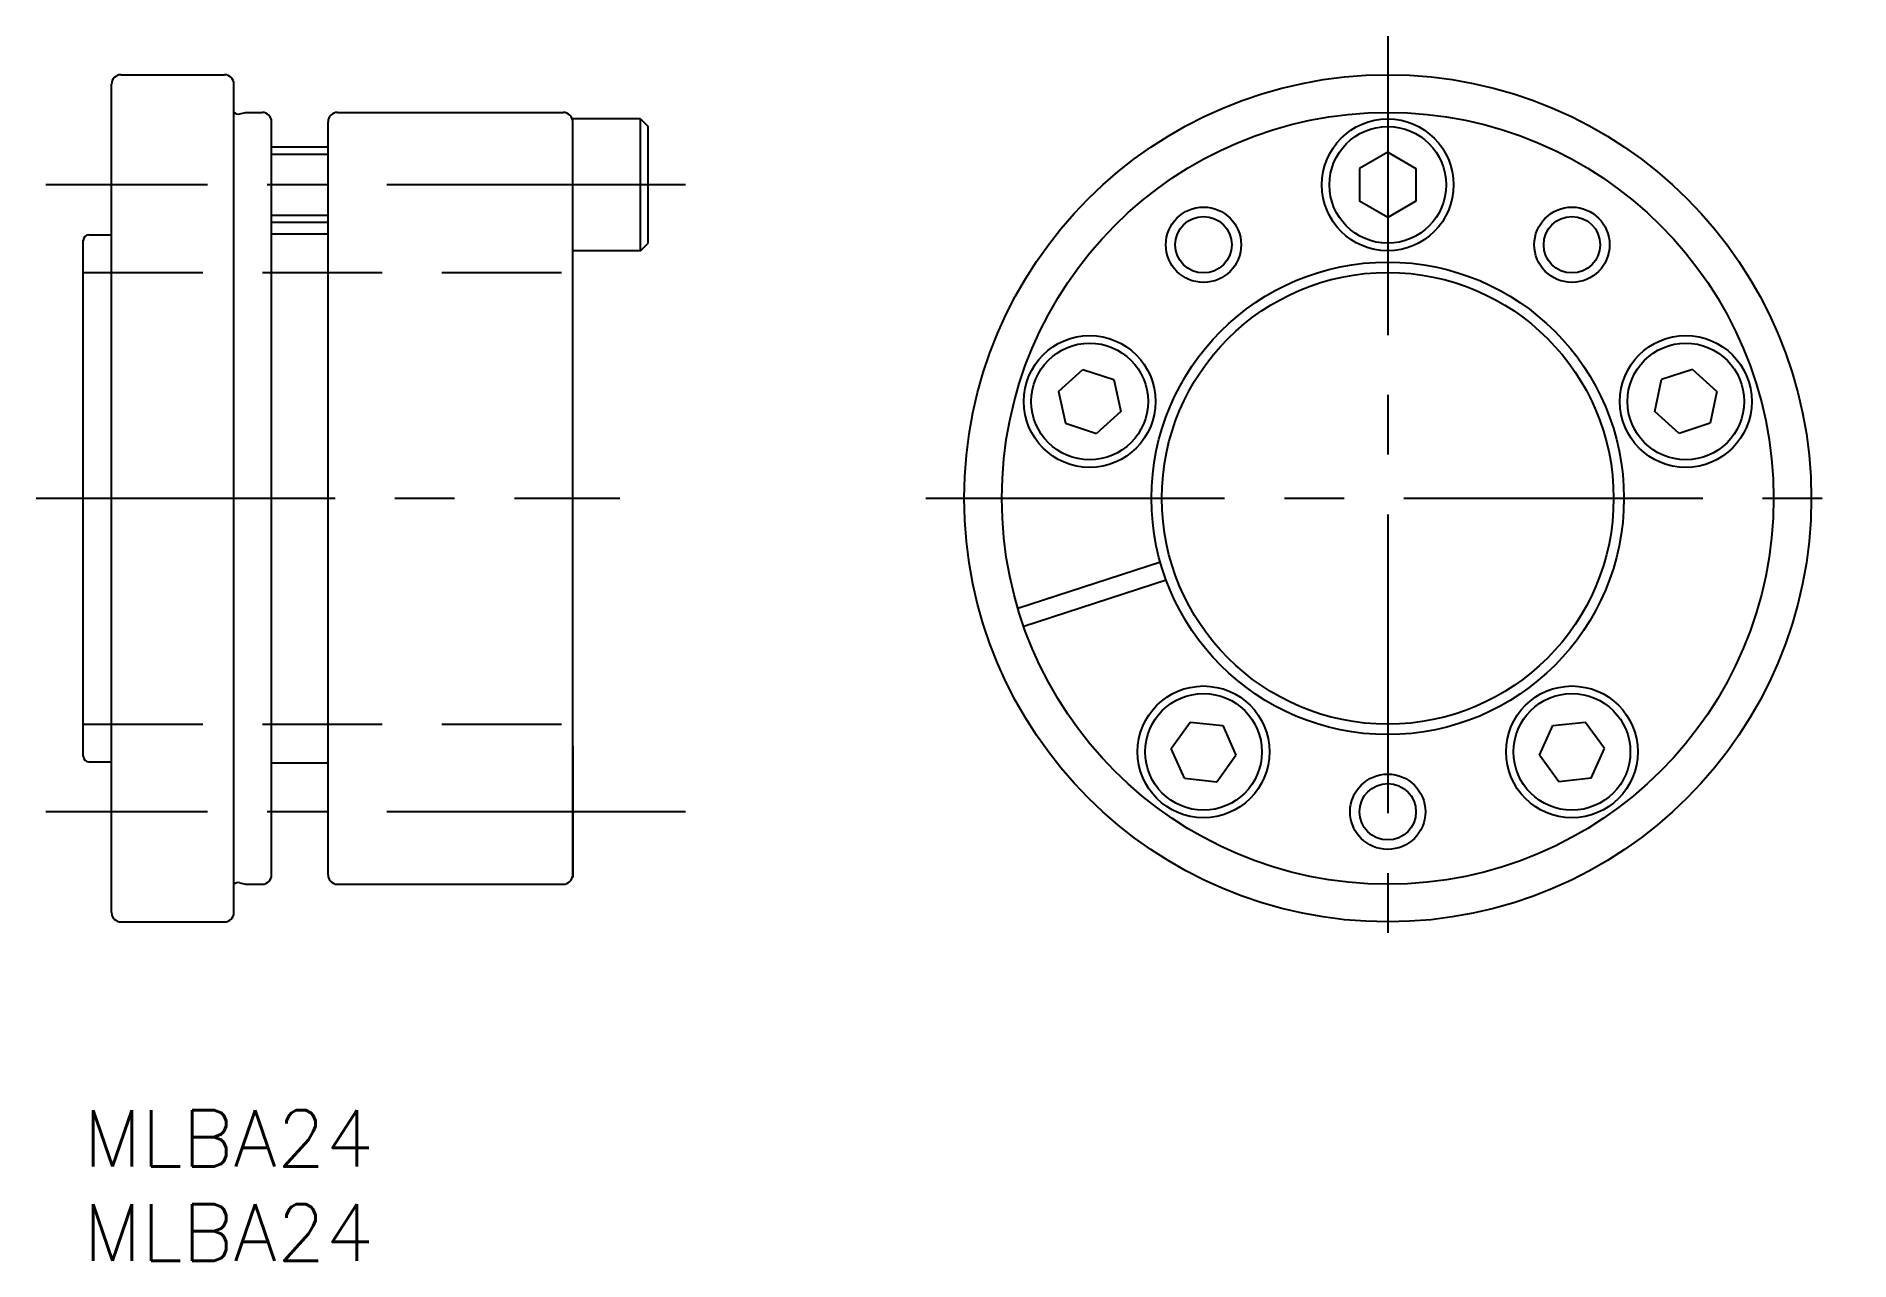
# Model space of a CAD drawing. Extents: x -2.5 to 93.8, y -8 to 57.
import ezdxf

# ---------------------------------------------------------------- set-up
doc = ezdxf.new("R2010")
doc.units = 0
doc.header["$LTSCALE"] = 0.5
doc.linetypes.add('CENTER', pattern=[50.8, 31.75, -6.35, 6.35, -6.35])
doc.linetypes.add('DASHED', pattern=[19.05, 12.7, -6.35])
for name, color, linetype in [('MSM_CENTER', 1, 'CENTER'), ('MSM_CONTINUOUS', 7, 'CONTINUOUS'), ('MSM_DASHED', 4, 'DASHED'), ('MSM_NARROW', 5, 'CONTINUOUS'), ('MSM_PART_NUMBER', 7, 'CONTINUOUS')]:
    doc.layers.add(name, color=color, linetype=linetype)
doc.styles.get("Standard").update_dxf_attribs({"font": 'txt.shx', "height": 3, "bigfont": 'bigfont.shx'})

msp = doc.modelspace()

# ---------------------------------------------------------------- linework, layer by layer
at = {"layer": 'MSM_CENTER'}
for p, q in [((69.298, 57.044), (69.298, 7.956)), ((32, 49.15), (-2, 49.15)), ((-2.5, 32.5), (28.5, 32.5)), ((44.755, 32.5), (93.842, 32.5)), ((32, 15.85), (-2, 15.85))]:
    msp.add_line(p, q, dxfattribs=at)
at = {"layer": 'MSM_CONTINUOUS'}
for p, q in [((2, 55), (7.5, 55)), ((1.5, 10.5), (1.5, 54.5)), ((8, 10.5), (8, 54.5)), ((8.312, 52.92), (8.61, 53)), ((8.61, 53), (9.5, 53)), ((13.5, 53), (25.5, 53)), ((10, 12.5), (10, 52.5)), ((13, 12.5), (13, 52.5)), ((26, 45.65), (26, 52.65)), ((29.6, 52.65), (26, 52.65)), ((26, 12.5), (26, 52.5)), ((29.6, 45.65), (29.6, 52.65)), ((29.6, 52.65), (30, 52.25)), ((30, 46.05), (30, 52.25)), ((13, 51.15), (10, 51.15)), ((69.298, 50.882), (67.798, 50.016)), ((69.298, 50.882), (70.798, 50.016)), ((67.798, 50.016), (67.798, 48.284)), ((70.798, 50.016), (70.798, 48.284)), ((69.298, 47.418), (67.798, 48.284)), ((70.798, 48.284), (69.298, 47.418)), ((70.423, 48.067), (70.423, 48.068)), ((0.3, 46.5), (1.5, 46.5)), ((13, 47.15), (10, 47.15)), ((10, 46.55), (13, 46.55)), ((0, 18.8), (0, 46.2)), ((29.6, 45.65), (26, 45.65)), ((29.6, 45.65), (30, 46.05)), ((51.816, 38.18), (53.103, 39.339)), ((53.103, 39.339), (54.751, 38.804)), ((54.751, 38.804), (55.111, 37.11)), ((83.486, 37.11), (83.846, 38.804)), ((85.494, 39.339), (83.846, 38.804)), ((86.781, 38.18), (85.494, 39.339)), ((51.816, 38.18), (52.176, 36.486)), ((54.841, 38.381), (54.84, 38.381)), ((86.781, 38.18), (86.421, 36.486)), ((55.111, 37.11), (53.823, 35.951)), ((84.773, 35.951), (83.486, 37.11)), ((52.176, 36.486), (53.823, 35.951)), ((84.452, 36.241), (84.452, 36.241)), ((86.421, 36.486), (84.773, 35.951)), ((57.218, 29.1), (49.653, 26.643)), ((57.527, 28.149), (49.962, 25.692)), ((57.789, 19.211), (58.807, 20.612)), ((58.807, 20.612), (60.53, 20.431)), ((59.238, 20.567), (59.238, 20.567)), ((60.53, 20.431), (61.234, 18.849)), ((77.362, 18.849), (78.067, 20.431)), ((78.067, 20.431), (79.79, 20.612)), ((80.808, 19.211), (79.79, 20.612)), ((26, 19.35), (26, 12.35)), ((0.3, 18.5), (1.5, 18.5)), ((10, 18.45), (13, 18.45)), ((58.494, 17.629), (57.789, 19.211)), ((60.216, 17.448), (61.234, 18.849)), ((78.381, 17.448), (77.362, 18.849)), ((77.539, 19.244), (77.539, 19.244)), ((80.103, 17.629), (80.808, 19.211)), ((58.494, 17.629), (60.216, 17.448)), ((80.103, 17.629), (78.381, 17.448)), ((8.312, 12.08), (8.61, 12)), ((8.61, 12), (9.5, 12)), ((13.5, 12), (25.5, 12)), ((2, 10), (7.5, 10))]:
    msp.add_line(p, q, dxfattribs=at)
for centre, radius in [((69.298, 32.5), 22.5), ((69.298, 32.5), 20.5), ((69.298, 49.15), 3.5), ((69.298, 49.15), 3.1), ((59.512, 45.97), 1.5), ((79.085, 45.97), 1.5), ((69.298, 32.5), 12.55), ((69.298, 32.5), 12), ((53.463, 37.645), 3.5), ((53.463, 37.645), 3.1), ((85.134, 37.645), 3.5), ((85.134, 37.645), 3.1), ((59.512, 19.03), 3.5), ((79.085, 19.03), 3.5), ((59.512, 19.03), 3.1), ((79.085, 19.03), 3.1), ((69.298, 15.85), 1.5)]:
    msp.add_circle(centre, radius, dxfattribs=at)
for centre, radius, start, end in [((2, 54.5), 0.5, 90, 180), ((7.5, 54.5), 0.5, 0, 90), ((8.229, 53.229), 0.32, 224.28087, 285), ((9.5, 52.5), 0.5, 0, 90), ((13.5, 52.5), 0.5, 90, 180), ((25.5, 52.5), 0.5, 0, 90), ((0.3, 46.2), 0.3, 90, 180), ((0.3, 18.8), 0.3, 180, 270), ((8.229, 11.771), 0.32, 75, 135.71913), ((9.5, 12.5), 0.5, 270, 0), ((13.5, 12.5), 0.5, 180, 270), ((25.5, 12.5), 0.5, 270, 0), ((2, 10.5), 0.5, 180, 270), ((7.5, 10.5), 0.5, 270, 0)]:
    msp.add_arc(centre, radius, start, end, dxfattribs=at)
at = {"layer": 'MSM_DASHED'}
for p, q in [((0, 44.5), (26, 44.5)), ((0, 20.5), (26, 20.5))]:
    msp.add_line(p, q, dxfattribs=at)
at = {"layer": 'MSM_NARROW'}
for p, q in [((13, 50.771), (10, 50.771)), ((13, 47.529), (10, 47.529))]:
    msp.add_line(p, q, dxfattribs=at)
for centre in [(59.512, 45.97), (79.085, 45.97), (69.298, 15.85)]:
    msp.add_circle(centre, 2, dxfattribs=at)

# ---------------------------------------------------------------- texts
at = {"layer": 'MSM_PART_NUMBER', "char_height": 3, "attachment_point": 1}
for insert in [(0, 0), (0, -5)]:
    msp.add_mtext_dynamic_manual_height_columns('{MLBA24}', width=121.09418, gutter_width=15, heights=[0], dxfattribs=dict(at, insert=insert))

doc.saveas('drawing.dxf')
